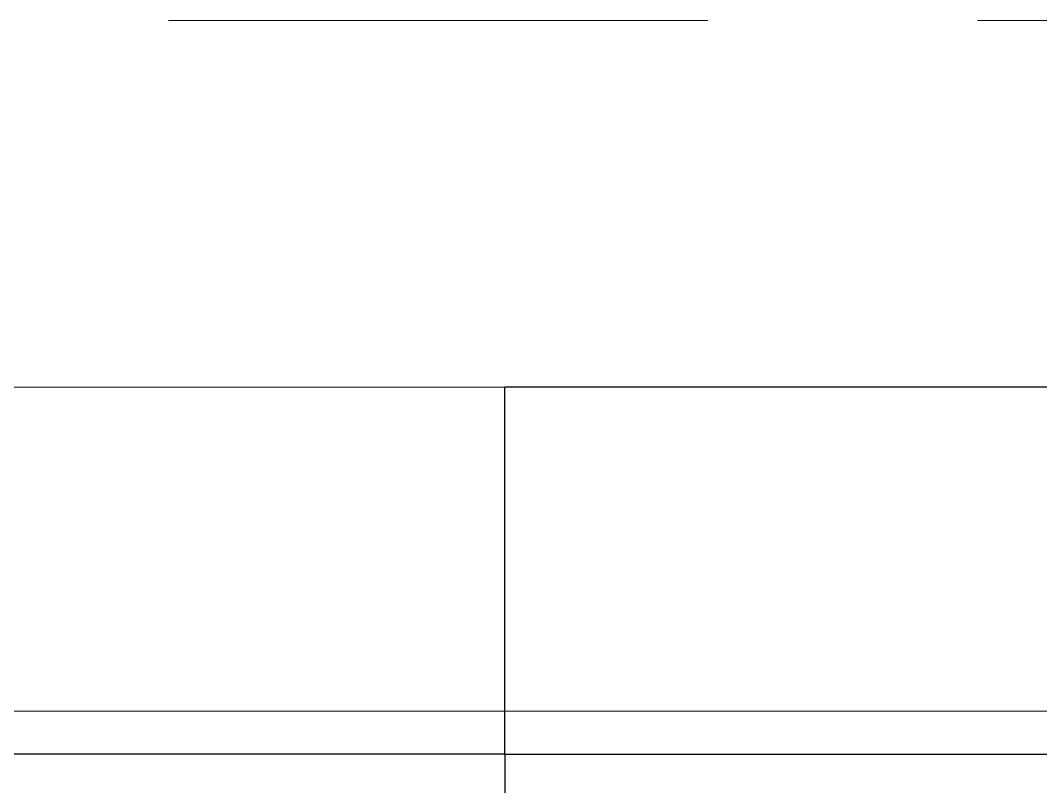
# Model space of a CAD drawing. Header units: metres. Extents: x 294 to 1101, y -498 to -355.
# Drawn here: x 491.3677 to 491.8406, y -471.315 to -470.96 of the extents above; entities that cross this region are included whole.
import ezdxf

# ---------------------------------------------------------------- set-up
doc = ezdxf.new("R2010")
doc.units = ezdxf.units.M
doc.linetypes.add('DASHDOT2', pattern=[0.5, 0.25, -0.125, 0, -0.125])
doc.layers.add('19-JARDINERIA', color=80, linetype='Continuous', lineweight=0)
doc.layers.add('roof', color=16, linetype='DASHDOT2', lineweight=18)

msp = doc.modelspace()

# ---------------------------------------------------------------- linework, layer by layer
for p, q in [((491.59227, -471.28001), (491.59227, -471.13001)), ((492.79227, -471.13001), (491.59227, -471.13001)), ((491.59227, -471.30001), (491.59227, -471.28001)), ((491.59227, -471.30001), (491.12816, -471.30001)), ((491.59227, -471.30001), (491.59227, -471.47001)), ((491.59227, -471.30001), (493.61603, -471.30001))]:
    msp.add_line(p, q)
at = {"layer": '19-JARDINERIA', "color": 251}
for p, q in [((491.59227, -471.13001), (488.79484, -471.13001)), ((491.59227, -471.28001), (488.79484, -471.28001)), ((493.61603, -471.28001), (491.59227, -471.28001))]:
    msp.add_line(p, q, dxfattribs=at)
at = {"layer": 'roof'}
msp.add_line((504.28643, -470.96001), (489.20484, -470.96001), dxfattribs=at)

doc.saveas('drawing.dxf')
